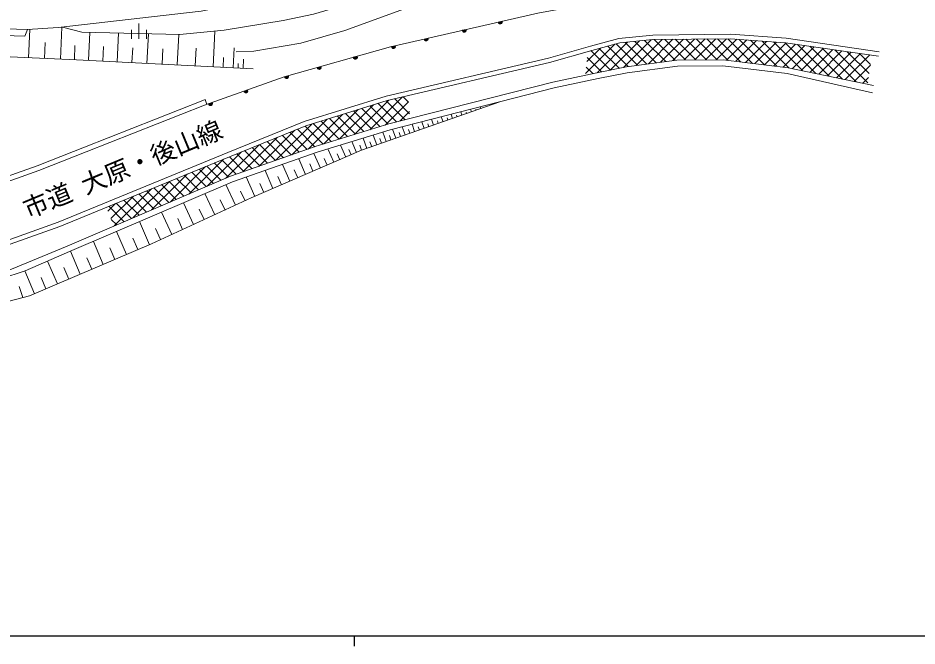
# Model space of a CAD drawing. Units: millimetres, scale not verified. Extents: x 40000 to 680000, y 20000 to 380000.
# Drawn here: x 134467 to 224170, y 204000 to 266639 of the extents above; entities that cross this region are included whole.
import ezdxf
from ezdxf.enums import TextEntityAlignment as Align

# ---------------------------------------------------------------- set-up
doc = ezdxf.new("R2010")
doc.units = ezdxf.units.MM
doc.header["$LTSCALE"] = 1000
doc.layers.add('M-BGD', color=7, linetype='Continuous', lineweight=13)
doc.layers.add('M-TTL-BAND', color=7, linetype='Continuous', lineweight=25)
doc.layers.add('M-BMK-HTXT', color=7, linetype='Continuous')
doc.styles.add('ＭＳ ゴシック', font='')
doc.styles.get('ＭＳ ゴシック').set_extended_font_data('MS Gothic')

msp = doc.modelspace()

# ---------------------------------------------------------------- hatches: boundary and pattern name
at = {"layer": 'M-BGD'}
for points in [[(182778, 266319, -0.4608), (182635, 266046, -0.4608), (182386, 266230)], [(175384, 264627, -0.4608), (175241, 264353, -0.4608), (174992, 264538)], [(179189, 265498, -0.4608), (179046, 265224, -0.4608), (178797, 265408)], [(172111, 263878, -0.4608), (171968, 263604, -0.4608), (171719, 263789)], [(168311, 262825, -0.4608), (168182, 262544, -0.4608), (167925, 262715)], [(164695, 261798, -0.4608), (164566, 261517, -0.4608), (164309, 261688)], [(161454, 260878, -0.4608), (161325, 260597, -0.4608), (161067, 260768)], [(157382, 259462, -0.4608), (157271, 259174, -0.4608), (157003, 259328)], [(153847, 258207, -0.4608), (153736, 257918, -0.4608), (153468, 258073)]]:
    msp.add_hatch(color=256, dxfattribs=at).paths.add_polyline_path(points)

# ---------------------------------------------------------------- linework, layer by layer
for p, q in [((138700, 262548), (138833, 265719)), ((146540, 264573), (146540, 266073)), ((182778, 266319), (182386, 266230)), ((135529, 262681), (135647, 265494)), ((141489, 262419), (141636, 265207)), ((144361, 262268), (144512, 265140)), ((145790, 264573), (145790, 265473)), ((147290, 264573), (147290, 265473)), ((147319, 262112), (147475, 265070)), ((150366, 261952), (150527, 264999)), ((153932, 261764), (154119, 265329)), ((175384, 264627), (174992, 264538)), ((179189, 265498), (178797, 265408)), ((137115, 262615), (137181, 264200)), ((140095, 262490), (140153, 263885)), ((142925, 262343), (143001, 263779)), ((172111, 263878), (171719, 263789)), ((191101, 261104), (194020, 264024)), ((192242, 261185), (195291, 264234)), ((195349, 261795), (193310, 263835)), ((193568, 261451), (196472, 264355)), ((196285, 261920), (194148, 264058)), ((194895, 261716), (197653, 264475)), ((197221, 262045), (195056, 264210)), ((198157, 262170), (196018, 264308)), ((196140, 261901), (198740, 264501)), ((199092, 262295), (196981, 264406)), ((197364, 262064), (199812, 264512)), ((200028, 262420), (197954, 264493)), ((198588, 262228), (200883, 264523)), ((201058, 262451), (199004, 264504)), ((199812, 262391), (201955, 264534)), ((202112, 262457), (200054, 264515)), ((200932, 262450), (203026, 264545)), ((203166, 262464), (201105, 264525)), ((201999, 262457), (204098, 264555)), ((204220, 262471), (202155, 264536)), ((203066, 262463), (205169, 264566)), ((205341, 262410), (203205, 264546)), ((204134, 262470), (206187, 264523)), ((206549, 262262), (204255, 264557)), ((205157, 262433), (207176, 264452)), ((207758, 262115), (205305, 264568)), ((206102, 262317), (208165, 264380)), ((208966, 261967), (206427, 264506)), ((207047, 262202), (209154, 264308)), ((210174, 261820), (207571, 264423)), ((207992, 262086), (210143, 264236)), ((211390, 261665), (208715, 264340)), ((208938, 261971), (211127, 264160)), ((212730, 261385), (209858, 264257)), ((209883, 261855), (212053, 264026)), ((210828, 261740), (212979, 263891)), ((214070, 261106), (211002, 264174)), ((211741, 261592), (213905, 263756)), ((215410, 260826), (212238, 263999)), ((216750, 260547), (213479, 263818)), ((145840, 262190), (145918, 263669)), ((148843, 262032), (148923, 263555)), ((152149, 261858), (152243, 263640)), ((155924, 261659), (156029, 263652)), ((191222, 262287), (192575, 263640)), ((193572, 261451), (191635, 263388)), ((194456, 261628), (192472, 263612)), ((212618, 261409), (214831, 263622)), ((213496, 261226), (215758, 263487)), ((214373, 261042), (216684, 263353)), ((218091, 260267), (214720, 263638)), ((215251, 260859), (217610, 263218)), ((219256, 260162), (215961, 263458)), ((216129, 260676), (218536, 263083)), ((217006, 260493), (219462, 262949)), ((219391, 261088), (217202, 263277)), ((219526, 262014), (218443, 263097)), ((154928, 261711), (154980, 262708)), ((156424, 261633), (156448, 262091)), ((156923, 261606), (156971, 262523)), ((168311, 262825), (167925, 262715)), ((192688, 261274), (191265, 262698)), ((217884, 260310), (219515, 261941)), ((164695, 261798), (164309, 261688)), ((191809, 261093), (191166, 261736)), ((161454, 260878), (161067, 260768)), ((218761, 260127), (219335, 260700)), ((157382, 259462), (157003, 259328)), ((168046, 255020), (171463, 258437)), ((169577, 255491), (172849, 258763)), ((173083, 256484), (171200, 258367)), ((173542, 257086), (172052, 258576)), ((173442, 258246), (172911, 258777)), ((153847, 258207), (153468, 258073)), ((164982, 254078), (168402, 257497)), ((166514, 254549), (169941, 257976)), ((170585, 255801), (168773, 257613)), ((171396, 256050), (169582, 257864)), ((172238, 256268), (170391, 258116)), ((171109, 255962), (173439, 258291)), ((179706, 257287), (179619, 257534)), ((180178, 257452), (180149, 257535)), ((180649, 257618), (180592, 257782)), ((163408, 253564), (166863, 257019)), ((167340, 254803), (165536, 256606)), ((168151, 255052), (166345, 256858)), ((168962, 255302), (167154, 257110)), ((169774, 255551), (167964, 257361)), ((172558, 256350), (173523, 257315)), ((176875, 256294), (176701, 256789)), ((177347, 256459), (177274, 256666)), ((177818, 256625), (177674, 257037)), ((178290, 256790), (178232, 256955)), ((178762, 256956), (178646, 257286)), ((179234, 257121), (179191, 257245)), ((160151, 252429), (163784, 256062)), ((161779, 252996), (165324, 256540)), ((164906, 254054), (163114, 255847)), ((165718, 254304), (163918, 256103)), ((166529, 254553), (164727, 256355)), ((173100, 254970), (172811, 255795)), ((174044, 255301), (173783, 256044)), ((174516, 255467), (174400, 255797)), ((174987, 255632), (174756, 256292)), ((175459, 255798), (175358, 256086)), ((175931, 255963), (175729, 256540)), ((176403, 256129), (176316, 256376)), ((158523, 251861), (162099, 255437)), ((162523, 253256), (160847, 254932)), ((163310, 253530), (161602, 255237)), ((164096, 253804), (162358, 255542)), ((170258, 253974), (169911, 254966)), ((171213, 254309), (170878, 255263)), ((171685, 254474), (171526, 254928)), ((172156, 254639), (171838, 255547)), ((172628, 254805), (172484, 255217)), ((173572, 255136), (173442, 255507)), ((155212, 250671), (158543, 254003)), ((156895, 251294), (160321, 254720)), ((160164, 252433), (158579, 254017)), ((160950, 252707), (159335, 254322)), ((161737, 252981), (160091, 254627)), ((167169, 252762), (166650, 253963)), ((168250, 253230), (167782, 254311)), ((168751, 253446), (168571, 253961)), ((169267, 253626), (168905, 254656)), ((169762, 253800), (169589, 254296)), ((170736, 254141), (170568, 254618)), ((153356, 249876), (156765, 253285)), ((157804, 251611), (156312, 253103)), ((158591, 251885), (157068, 253408)), ((159377, 252159), (157824, 253712)), ((164635, 251666), (164000, 253135)), ((165968, 252243), (165392, 253576)), ((166568, 252503), (166309, 253103)), ((167709, 252996), (167476, 253537)), ((151500, 249080), (154980, 252561)), ((155457, 250776), (154053, 252180)), ((156231, 251062), (154805, 252489)), ((157018, 251336), (155557, 252798)), ((163167, 251031), (162485, 252607)), ((163901, 251349), (163583, 252083)), ((165302, 251955), (165013, 252621)), ((149644, 248285), (153181, 251823)), ((153229, 249822), (151797, 251254)), ((153972, 250140), (152549, 251563)), ((154714, 250458), (153301, 251872)), ((159901, 249619), (159117, 251433)), ((161591, 250350), (160860, 252040)), ((162379, 250691), (162038, 251479)), ((145932, 246695), (149583, 250345)), ((147788, 247490), (151382, 251084)), ((151002, 248867), (149541, 250328)), ((151744, 249185), (150293, 250637)), ((152487, 249503), (151045, 250946)), ((158088, 248835), (157246, 250781)), ((160746, 249985), (160381, 250830)), ((144076, 245899), (147783, 249607)), ((148774, 247913), (147285, 249402)), ((149517, 248231), (148037, 249711)), ((150259, 248549), (148789, 250020)), ((156158, 247957), (155211, 250018)), ((158994, 249227), (158602, 250134)), ((143745, 246629), (145984, 248868)), ((147289, 247276), (145781, 248785)), ((148032, 247594), (146533, 249093)), ((154097, 247010), (153125, 249124)), ((155128, 247484), (154654, 248514)), ((157121, 248400), (156678, 249363)), ((143437, 247381), (144185, 248130)), ((145062, 246322), (143525, 247859)), ((145804, 246640), (144277, 248167)), ((146547, 246958), (145029, 248476)), ((151983, 246038), (150986, 248207)), ((153040, 246524), (152554, 247581)), ((149814, 245041), (148790, 247267)), ((144319, 246004), (143781, 246542)), ((147585, 244024), (146604, 246330)), ((150898, 245539), (150400, 246624)), ((145279, 243043), (144301, 245343)), ((148701, 244529), (148189, 245642)), ((142979, 242065), (142004, 244359)), ((146432, 243533), (145942, 244687)), ((140686, 241091), (139713, 243377)), ((144129, 242554), (143640, 243704)), ((138402, 240110), (137421, 242392)), ((141832, 241578), (141345, 242725)), ((136120, 239129), (135137, 241416)), ((139544, 240601), (139053, 241742)), ((137261, 239620), (136771, 240761)), ((134940, 238745), (134573, 239864))]:
    msp.add_line(p, q, dxfattribs=at)
for points in [[(135408, 265478), (138492, 265680), (152742, 267316), (157788, 268359), (162905, 269531), (170826, 271514), (176348, 272978), (220992, 282734), (225390, 283824), (229221, 284992), (232764, 286772), (235532, 288670), (237578, 290658), (240477, 294472), (242556, 298317), (253065, 318055)], [(226536, 279278), (214954, 277423), (207726, 275887), (204926, 275335), (202077, 275099), (196544, 274758), (192798, 274195), (186768, 273048), (179883, 271419), (171979, 269422), (163937, 267024), (160938, 266389), (155032, 265416), (150616, 264996), (140831, 265226), (138916, 265728)], [(156253, 263255), (158012, 263321), (162686, 264139), (167073, 265399), (178535, 269564), (180358, 270094)], [(215485, 267807), (212861, 268516), (209143, 269189), (205049, 269451), (198316, 269114), (193801, 268501), (186338, 267134), (171648, 263772), (161024, 260756), (153084, 257936), (136548, 251424), (130284, 249204)], [(126544, 265872), (126674, 265389), (125789, 265150), (123823, 264188), (122180, 262818), (121045, 261012), (120410, 259105), (120229, 256933), (120550, 255086), (121518, 253100), (122499, 251956), (124147, 250428), (126609, 249564), (128815, 249510), (130166, 249693), (136373, 251893), (152908, 258404), (153158, 258493), (153325, 258022)], [(126577, 265750), (135408, 265478), (135161, 264836), (127598, 265069), (125983, 264633), (125439, 264367), (125248, 264885)], [(220402, 263267), (211111, 264617), (205557, 265020), (197797, 264942), (194434, 264599), (191593, 263844), (187396, 262640), (171188, 258835), (163033, 256299), (155405, 253222), (138475, 246272), (131584, 243830), (129146, 243501), (125516, 243588), (121522, 244990), (120049, 245903), (117955, 247698), (116922, 248894), (114967, 253166), (114163, 255575)], [(220338, 262822), (211062, 264170), (205543, 264570), (197822, 264492), (194515, 264155), (191713, 263410), (187510, 262204), (171306, 258401), (163184, 255875), (155575, 252805), (138635, 245852), (131691, 243390), (129171, 243050), (125434, 243140), (121327, 244582), (119783, 245539), (117753, 247278)], [(120340, 258268), (121361, 259611), (122938, 260984), (125289, 262469), (127618, 263261), (129216, 263175), (133690, 262758), (140313, 262481), (157922, 261554)], [(219816, 259907), (211317, 261680), (204813, 262474), (200219, 262445), (195167, 261771), (192228, 261182), (187836, 260252), (171454, 256068), (164133, 253817), (155661, 250864), (139385, 243890), (132853, 241182), (129203, 240572), (125722, 240771), (122587, 241555), (119562, 243033), (117753, 247278)], [(219722, 259167), (211219, 261087), (204779, 261874), (200261, 261846), (195266, 261179), (192349, 260594), (187973, 259668), (171616, 255490), (164320, 253247), (155879, 250304), (139618, 243337), (135189, 241433), (132754, 240625), (130098, 240113), (126567, 240140), (123928, 240670), (122434, 240840), (121016, 240341), (119261, 234814)], [(121110, 234412), (125588, 237598), (130678, 237831), (132940, 238244), (135631, 238919), (140379, 240960), (147800, 244115), (157747, 248688), (168739, 253441), (182537, 258279)]]:
    msp.add_lwpolyline(points, dxfattribs=at)
for centre, start, end in [((182589, 266244), 183.92932, 21.8527), ((175195, 264552), 183.92932, 21.8527), ((179000, 265422), 183.92932, 21.8527), ((171922, 263802), 183.92932, 21.8527), ((168127, 262739), 186.88884, 24.81222), ((164511, 261713), 186.88884, 24.81222), ((161269, 260792), 186.88884, 24.81222), ((157203, 259365), 190.58849, 28.51187), ((153668, 258110), 190.58849, 28.51187)]:
    msp.add_arc(centre, 203, start, end, dxfattribs=at)
at = {"layer": 'M-TTL-BAND'}
for p, q in [((40000, 205000), (579000, 205000)), ((168000, 205000), (168000, 204000))]:
    msp.add_line(p, q, dxfattribs=at)

# ---------------------------------------------------------------- texts
at = {"layer": 'M-BMK-HTXT', "style": 'ＭＳ ゴシック'}
msp.add_text('市道 大原・後山線', height=1833, rotation=22.62, dxfattribs=at).set_placement((135670, 246117), align=Align.BOTTOM_LEFT)

doc.saveas('drawing.dxf')
